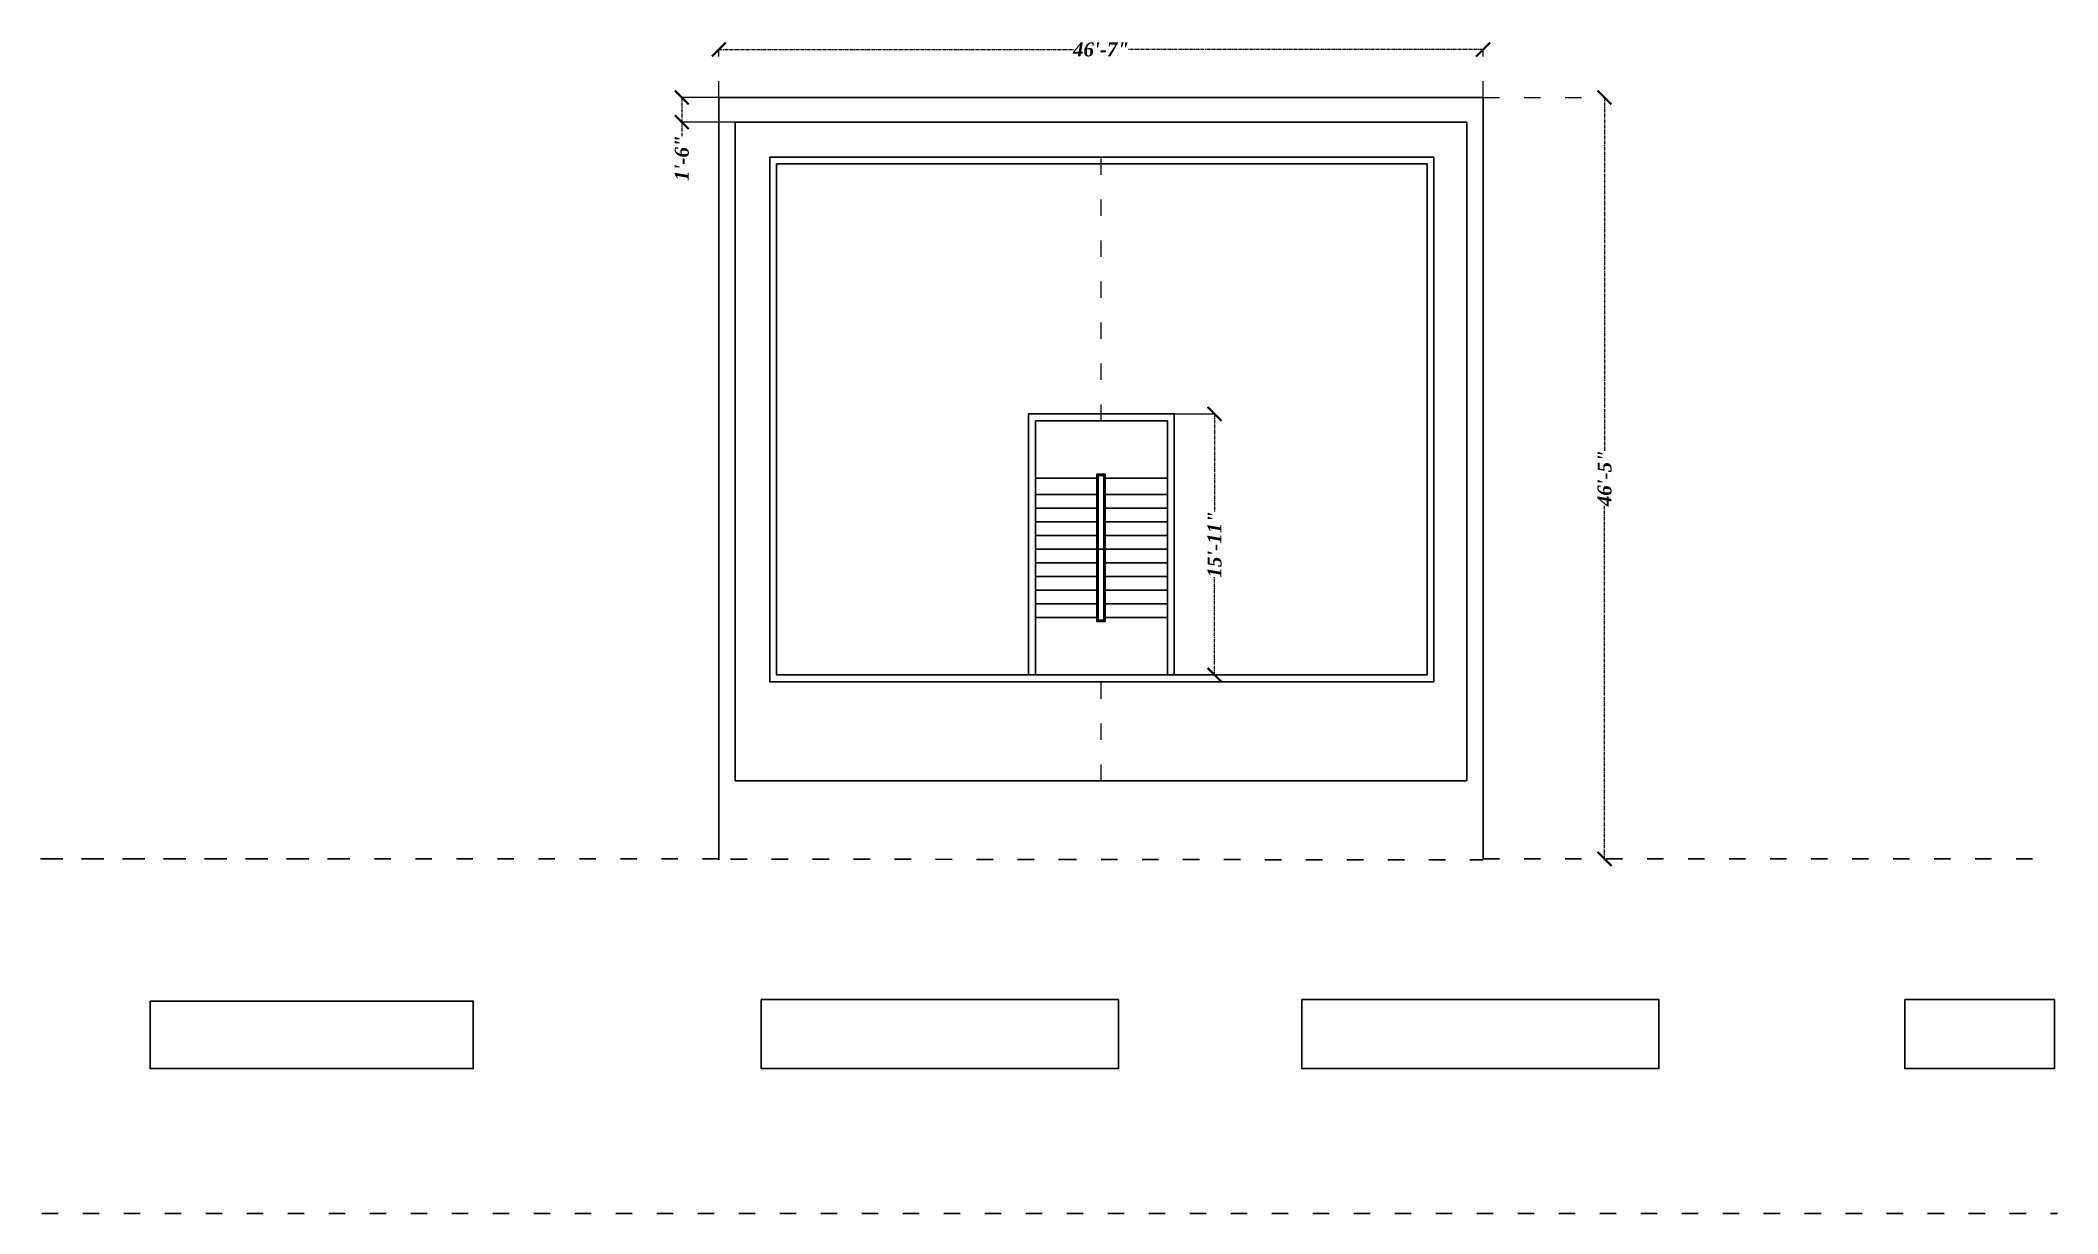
# Model space of a CAD drawing. Header units: inches. Extents: x -490 to 986, y -800 to 58.
import ezdxf

# ---------------------------------------------------------------- set-up
doc = ezdxf.new("R2010")
doc.units = ezdxf.units.IN
doc.header["$MEASUREMENT"] = 0
doc.linetypes.add('ACAD_ISO03W100', pattern=[30, 12, -18])
doc.linetypes.add('CENTERX2', pattern=[4, 2.5, -0.5, 0.5, -0.5])
for name, color, linetype, lineweight in [('A-GRID LINE', 172, 'ACAD_ISO03W100', 25), ('A-WALL-10', 148, 'Continuous', 30), ('A-WALL-5IN', 250, 'Continuous', 30), ('ROAD', 16, 'ACAD_ISO03W100', 30)]:
    doc.layers.add(name, color=color, linetype=linetype, lineweight=lineweight)
doc.styles.get("Standard").update_dxf_attribs({"font": 'timesbi.ttf'})
doc.dimstyles.get("Standard").update_dxf_attribs({"dimtxt": 10.18, "dimasz": 10.18, "dimexe": 0.18, "dimexo": 0.0625, "dimgap": 0.09, "dimtad": 0, "dimdec": 0, "dimzin": 0, "dimdsep": 46, "dimlunit": 3, "dimtxsty": 'Standard', "dimblk": 'ARCHTICK', "dimcen": 0.09, "dimclrd": 5, "dimclrt": 160, "dimadec": 0, "dimazin": 0, "dimtfac": 1, "dimtdec": 0, "dimtofl": 0, "dimtmove": 0, "dimatfit": 3, "dimfxl": 1, "dimtolj": 1, "dimtzin": 0, "dimarcsym": 0})

# ---------------------------------------------------------------- blocks, each defined once
blk = doc.blocks.new('_ArchTick')
at = {"color": 0, "linetype": 'ByBlock', "const_width": 0.15}
blk.add_lwpolyline([(-0.5, -0.5), (0.5, 0.5)], dxfattribs=at)
blk = doc.blocks.new('*D2')
at = {"layer": 'A-WALL-5IN', "color": 0, "lineweight": -2, "transparency": 16777216}
for p, q in [((34.9, 16.6), (-20.5, 16.6)), ((34.9, -1.4), (-20.5, -1.4))]:
    blk.add_line(p, q, dxfattribs=at)
at = {"layer": 'A-WALL-5IN', "color": 5, "linetype": 'CENTERX2', "lineweight": -2, "transparency": 16777216}
for p, q in [((-20.3, 16.6), (-20.3, -1.4)), ((-20.3, -1.4), (-20.3, -11.6))]:
    blk.add_line(p, q, dxfattribs=at)
at = {"layer": 'Defpoints', "color": 0, "transparency": 16777216}
for p in [(35, 16.6), (-20.3, -1.4), (35, -1.4)]:
    blk.add_point(p, dxfattribs=at)
at = {"layer": 'A-WALL-5IN', "color": 5, "lineweight": -2, "transparency": 16777216, "xscale": 10.18, "yscale": 10.18, "zscale": 10.18}
for p, rotation in [((-20.3, 16.6), 90), ((-20.3, -1.4), 270)]:
    blk.add_blockref('_ArchTick', p, dxfattribs=dict(at, rotation=rotation))
at = {"layer": 'A-WALL-5IN', "color": 160, "transparency": 16777216, "insert": (-20.3, -27.8), "char_height": 10.18, "attachment_point": 5, "rotation": 90}
blk.add_mtext('\\A1;1\'-6"', dxfattribs=at)
blk = doc.blocks.new('*D3')
at = {"layer": 'A-GRID LINE', "color": 0, "lineweight": -2, "transparency": 16777216}
for p, q in [((566.1, 16.6), (655.1, 16.6)), ((566.1, -540.7), (655.1, -540.7))]:
    blk.add_line(p, q, dxfattribs=at)
at = {"layer": 'A-GRID LINE', "color": 5, "linetype": 'CENTERX2', "lineweight": -2, "transparency": 16777216}
for p, q in [((654.9, 16.6), (654.9, -242.1)), ((654.9, -540.7), (654.9, -282.1))]:
    blk.add_line(p, q, dxfattribs=at)
at = {"layer": 'Defpoints', "color": 0, "transparency": 16777216}
for p in [(566, 16.6), (566, -540.7), (654.9, -540.7)]:
    blk.add_point(p, dxfattribs=at)
at = {"layer": 'A-GRID LINE', "color": 5, "lineweight": -2, "transparency": 16777216, "xscale": 10.18, "yscale": 10.18, "zscale": 10.18}
for p, rotation in [((654.9, 16.6), 90), ((654.9, -540.7), 270)]:
    blk.add_blockref('_ArchTick', p, dxfattribs=dict(at, rotation=rotation))
at = {"layer": 'A-GRID LINE', "color": 160, "transparency": 16777216, "insert": (654.9, -262.1), "char_height": 10.18, "attachment_point": 5, "rotation": 90}
blk.add_mtext('\\A1;46\'-5"', dxfattribs=at)
blk = doc.blocks.new('*D4')
at = {"layer": 'A-GRID LINE', "color": 0, "lineweight": -2, "transparency": 16777216}
for p, q in [((6.8, 16.6), (6.8, 51.9)), ((566, 16.6), (566, 51.9))]:
    blk.add_line(p, q, dxfattribs=at)
at = {"layer": 'A-GRID LINE', "color": 5, "linetype": 'CENTERX2', "lineweight": -2, "transparency": 16777216}
for p, q in [((6.8, 51.7), (266.4, 51.7)), ((566, 51.7), (306.4, 51.7))]:
    blk.add_line(p, q, dxfattribs=at)
at = {"layer": 'Defpoints', "color": 0, "transparency": 16777216}
for p in [(6.8, 51.7), (6.8, 16.6), (566, 16.6)]:
    blk.add_point(p, dxfattribs=at)
at = {"layer": 'A-GRID LINE', "color": 5, "lineweight": -2, "transparency": 16777216, "xscale": 10.18, "yscale": 10.18, "zscale": 10.18, "rotation": 180}
blk.add_blockref('_ArchTick', (6.8, 51.7), dxfattribs=at)
at = {"layer": 'A-GRID LINE', "color": 5, "lineweight": -2, "transparency": 16777216, "xscale": 10.18, "yscale": 10.18, "zscale": 10.18}
blk.add_blockref('_ArchTick', (566, 51.7), dxfattribs=at)
at = {"layer": 'A-GRID LINE', "color": 160, "transparency": 16777216, "insert": (286.4, 51.7), "char_height": 10.18, "attachment_point": 5}
blk.add_mtext('\\A1;46\'-7"', dxfattribs=at)
blk = doc.blocks.new('*D10')
at = {"layer": 'A-WALL-5IN', "color": 0, "lineweight": -2, "transparency": 16777216}
for p, q in [((340.1, -215), (369.7, -215)), ((340.1, -406), (369.7, -406))]:
    blk.add_line(p, q, dxfattribs=at)
at = {"layer": 'A-WALL-5IN', "color": 5, "linetype": 'CENTERX2', "lineweight": -2, "transparency": 16777216}
for p, q in [((369.5, -215), (369.5, -286.8)), ((369.5, -406), (369.5, -334.2))]:
    blk.add_line(p, q, dxfattribs=at)
at = {"layer": 'Defpoints', "color": 0, "transparency": 16777216}
for p in [(340, -215), (340, -406), (369.5, -406)]:
    blk.add_point(p, dxfattribs=at)
at = {"layer": 'A-WALL-5IN', "color": 5, "lineweight": -2, "transparency": 16777216, "xscale": 10.18, "yscale": 10.18, "zscale": 10.18}
for p, rotation in [((369.5, -215), 90), ((369.5, -406), 270)]:
    blk.add_blockref('_ArchTick', p, dxfattribs=dict(at, rotation=rotation))
at = {"layer": 'A-WALL-5IN', "color": 160, "transparency": 16777216, "insert": (369.5, -310.5), "char_height": 10.18, "attachment_point": 5, "rotation": 90}
blk.add_mtext('\\A1;15\'-11"', dxfattribs=at)

msp = doc.modelspace()

# ---------------------------------------------------------------- linework, layer by layer
at = {"layer": 'A-GRID LINE'}
for p, q in [((286.4, -220), (286.4, -24.4)), ((286.4, -483.5), (286.4, -406))]:
    msp.add_line(p, q, dxfattribs=at)
at = {"layer": 'A-WALL-10'}
for p, q in [((6.8, -483.5), (6.8, -483.5)), ((18.8, -540.8), (18.8, -541.4))]:
    msp.add_line(p, q, dxfattribs=at)
at = {"layer": 'A-WALL-10', "color": 1}
msp.add_line((6.8, -540.7), (6.8, -541.4), dxfattribs=at)
msp.add_lwpolyline([(6.8, -540.7), (6.8, 16.6), (566, 16.6), (566, -540.7)], dxfattribs=at)
at = {"layer": 'A-WALL-10', "color": 114, "true_color": 0x139b48}
msp.add_lwpolyline([(18.8, -1.4), (554, -1.4), (554, -483.5), (18.8, -483.5)], close=True, dxfattribs=at)
at = {"layer": 'A-WALL-10', "color": 18, "true_color": 0x000000}
for points in [[(44, -27), (530, -27), (530, -411), (44, -411)], [(49, -32), (525, -32), (525, -406), (49, -406)]]:
    msp.add_lwpolyline(points, close=True, dxfattribs=at)
at = {"layer": 'A-WALL-5IN'}
for p, q in [((233.4, -215), (340, -215)), ((233.4, -406), (233.4, -215)), ((238.4, -406), (238.4, -220)), ((238.4, -220), (335, -220)), ((335, -220), (335, -406)), ((340, -215), (340, -406)), ((238.4, -262), (283.4, -262)), ((283.4, -259), (283.4, -367)), ((283.4, -259), (289.4, -259)), ((284.4, -260), (284.4, -366)), ((284.4, -260), (288.4, -260)), ((288.4, -260), (288.4, -366)), ((289.4, -259), (289.4, -367)), ((289.4, -262), (335, -262)), ((283.4, -274), (238.4, -274)), ((335, -274), (289.4, -274)), ((284.4, -284), (238.4, -284)), ((284.4, -294), (238.4, -294)), ((335, -284), (288.4, -284)), ((335, -294), (288.4, -294)), ((284.4, -304), (238.4, -304)), ((335, -304), (288.4, -304)), ((335, -314), (238.4, -314)), ((284.4, -324), (238.4, -324)), ((335, -324), (288.4, -324)), ((284.4, -334), (238.4, -334)), ((335, -334), (288.4, -334)), ((284.4, -344), (238.4, -344)), ((284.4, -354), (238.4, -354)), ((284.4, -354), (238.4, -354)), ((284.4, -354), (238.4, -354)), ((335, -344), (288.4, -344)), ((334.4, -354), (288.4, -354)), ((335, -354), (288.4, -354)), ((334.4, -354), (288.4, -354)), ((284.4, -364), (238.4, -364)), ((289.4, -367), (283.4, -367)), ((288.4, -366), (284.4, -366)), ((335, -364), (288.4, -364)), ((334.4, -406), (238.4, -406))]:
    msp.add_line(p, q, dxfattribs=at)
for points in [[(-409.4, -644.7), (-172.9, -644.7), (-172.9, -694.2), (-409.4, -694.2)], [(37.8, -643.6), (299.1, -643.6), (299.1, -694.2), (37.8, -694.2)], [(433.3, -643.6), (694.6, -643.6), (694.6, -694.2), (433.3, -694.2)], [(874.5, -643.6), (984, -643.6), (984, -694.2), (874.5, -694.2)]]:
    msp.add_lwpolyline(points, close=True, dxfattribs=at)
at = {"layer": 'ROAD', "linetype": 'ACAD_ISO03W100'}
for p, q in [((6.8, -540.7), (-489.7, -540.7)), ((-489.7, -540.7), (-269.7, -540.7))]:
    msp.add_line(p, q, dxfattribs=at)
at = {"layer": 'ROAD', "linetype": 'ACAD_ISO03W100', "lineweight": 30}
msp.add_line((566, -540.7), (984.3, -540.7), dxfattribs=at)
at = {"layer": 'ROAD'}
msp.add_line((-488.7, -800.3), (986.4, -800.3), dxfattribs=at)
msp.add_lwpolyline([(15.4, -540.8), (256.4, -541.1), (566, -541.4)], dxfattribs=at)

# ---------------------------------------------------------------- texts
at = {"layer": 'A-WALL-5IN', "insert": (709, -378), "char_height": 0.2, "attachment_point": 1}
msp.add_mtext_dynamic_manual_height_columns('N', width=226.5, gutter_width=1, heights=[0], dxfattribs=at)

# ---------------------------------------------------------------- dimensions: what is measured, and where the dimension line sits
at = {"layer": 'A-GRID LINE'}
dim = msp.add_linear_dim(base=(6.8, 51.7), p1=(566, 16.6), p2=(6.8, 16.6), dimstyle='Standard', dxfattribs=at)
dim.commit()
dim.dimension.update_dxf_attribs({"geometry": '*D4', "text_midpoint": (286.4, 51.7)})
dim = msp.add_linear_dim(base=(654.9, -540.7), p1=(566, 16.6), p2=(566, -540.7), angle=90, dimstyle='Standard', dxfattribs=at)
dim.commit()
dim.dimension.update_dxf_attribs({"geometry": '*D3', "text_midpoint": (654.9, -262.1)})
at = {"layer": 'A-WALL-5IN'}
for base, p1, p2, picture, middle in [((-20.3, -1.4), (35, 16.6), (35, -1.4), '*D2', (-20.3, -27.8)), ((369.5, -406), (340, -215), (340, -406), '*D10', (369.5, -310.5))]:
    dim = msp.add_linear_dim(base=base, p1=p1, p2=p2, angle=90, dimstyle='Standard', dxfattribs=at)
    dim.commit()
    dim.dimension.update_dxf_attribs({"geometry": picture, "text_midpoint": middle})

doc.saveas('drawing.dxf')
